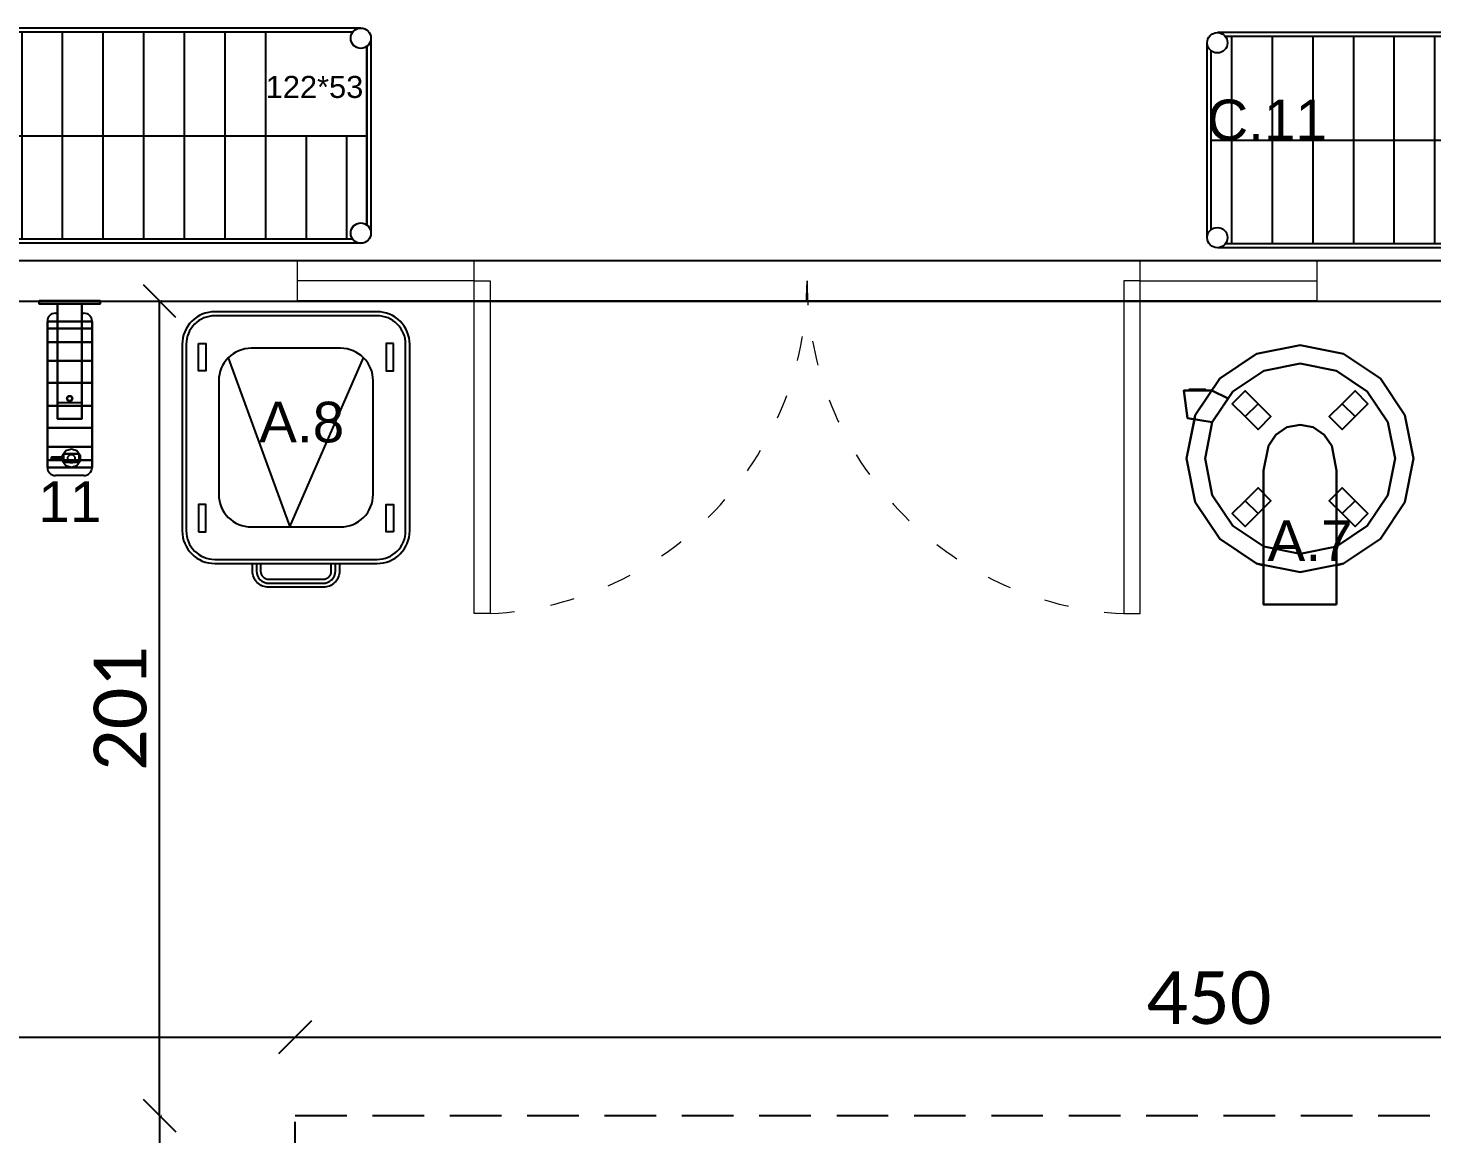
# Model space of a CAD drawing. Header units: millimetres. Extents: x -3516 to 33273, y -7531 to 724.
# Drawn here: x 3129.3 to 3475, y -2098.5 to -1826.1 of the extents above; entities that cross this region are included whole.
import ezdxf

# ---------------------------------------------------------------- set-up
doc = ezdxf.new("R2010")
doc.units = ezdxf.units.MM
for name, pattern in [('ACAD_ISO03W100', [30, 12, -18]), ('ACAD_ISO07W100', [3, 0, -3]), ('DASHED', [19.05, 12.7, -6.35])]:
    doc.linetypes.add(name, pattern=pattern)
for name, color, linetype in [('200-EquipBorder-2d', 9, 'Continuous'), ('200-EquipInternal-2d', 252, 'Continuous'), ('200-EquipRemBorder-3d', 7, 'Continuous'), ('200-EquipSteel-3d', 9, 'Continuous')]:
    doc.layers.add(name, color=color, linetype=linetype)
for name, color, linetype, lineweight in [('GRC- Yazı 1', 3, 'Continuous', 20), ('GRC-Ekipman', 4, 'Continuous', 25), ('KAPI', 37, 'Continuous', 15)]:
    doc.layers.add(name, color=color, linetype=linetype, lineweight=lineweight)
doc.styles.add('ekp-yazı', font='arial.ttf', dxfattribs={"height": 10})
doc.styles.add('VEFA', font='calibri.ttf')
doc.dimstyles.new('VEFA$0', dxfattribs={"dimtxt": 23, "dimasz": 8, "dimexe": 8, "dimexo": 20, "dimgap": 3, "dimtad": 1, "dimdec": 1, "dimdsep": 46, "dimtxsty": 'VEFA', "dimblk": 'OBLIQUE', "dimcen": 2.5, "dimclrd": 256, "dimclre": 256, "dimclrt": 8, "dimadec": 0, "dimazin": 0, "dimtfac": 1, "dimtdec": 1, "dimtix": 1, "dimtmove": 0, "dimatfit": 0, "dimldrblk": 'OBLIQUE', "dimfxl": 1, "dimarcsym": 0})

# ---------------------------------------------------------------- blocks, each defined once
blk = doc.blocks.new('A$C4E4F77D6')
at = {"layer": '200-EquipBorder-2d', "color": 4}
for p, q in [((28.65, 63.9, 7.5), (17.95, 61.77, 7.5)), ((39.34, 61.77, 7.5), (28.65, 63.9, 7.5)), ((17.95, 61.77, 7.5), (8.88, 55.71, 7.5)), ((48.41, 55.71, 7.5), (39.34, 61.77, 7.5)), ((8.88, 55.71, 7.5), (6.93, 52.74, 7.5)), ((54.47, 46.65, 7.5), (48.41, 55.71, 7.5)), ((6.93, 52.74, 7.5), (0, 52.74, 7.5)), ((0, 52.74, 7.5), (0.91, 45.9, 7.5)), ((2.62, 45.63, 7.5), (0.7, 35.95, 7.5)), ((56.6, 35.95, 7.5), (54.47, 46.65, 7.5)), ((0.7, 35.95, 7.5), (2.83, 25.25, 7.5)), ((54.47, 25.25, 7.5), (56.6, 35.95, 7.5)), ((2.83, 25.25, 7.5), (8.88, 16.19, 7.5)), ((48.41, 16.19, 7.5), (54.47, 25.25, 7.5)), ((8.88, 16.19, 7.5), (17.95, 10.13, 7.5)), ((39.34, 10.13, 7.5), (48.41, 16.19, 7.5)), ((19.65, 9.64, 7.5), (19.65, 0, 7.5)), ((37.65, 0, 7.5), (37.65, 9.64, 7.5)), ((19.65, 0, 7.5), (37.65, 0, 7.5))]:
    blk.add_line(p, q, dxfattribs=at)
at = {"layer": '200-EquipBorder-2d'}
for p, q in [((0.91, 45.9, 7.5), (2.62, 45.63, 7.5)), ((17.95, 10.13, 7.5), (19.65, 9.64, 7.5)), ((37.65, 9.64, 7.5), (39.34, 10.13, 7.5))]:
    blk.add_line(p, q, dxfattribs=at)
at = {"layer": '200-EquipInternal-2d', "color": 4}
for p, q in [((28.65, 59.35, 7.5), (19.69, 57.57, 7.5)), ((37.6, 57.57, 7.5), (28.65, 59.35, 7.5)), ((19.69, 57.57, 7.5), (12.1, 52.5, 7.5)), ((45.19, 52.5, 7.5), (37.6, 57.57, 7.5)), ((12.1, 52.5, 7.5), (7.03, 44.9, 7.5)), ((50.27, 44.9, 7.5), (45.19, 52.5, 7.5)), ((7.03, 44.9, 7.5), (5.25, 35.95, 7.5)), ((52.05, 35.95, 7.5), (50.27, 44.9, 7.5)), ((5.25, 35.95, 7.5), (7.03, 27, 7.5)), ((50.27, 27, 7.5), (52.05, 35.95, 7.5)), ((7.03, 27, 7.5), (12.1, 19.4, 7.5)), ((45.19, 19.4, 7.5), (50.27, 27, 7.5)), ((12.1, 19.4, 7.5), (19.69, 14.33, 7.5)), ((37.6, 14.33, 7.5), (45.19, 19.4, 7.5))]:
    blk.add_line(p, q, dxfattribs=at)
at = {"layer": '200-EquipInternal-2d'}
for p, q in [((6.93, 52.74, 7.5), (2.83, 46.65, 7.5)), ((2.83, 46.65, 7.5), (2.62, 45.63, 7.5)), ((22.68, 41.85, 7.5), (20.86, 39.11, 7.5)), ((25.42, 43.67, 7.5), (22.68, 41.85, 7.5)), ((28.65, 44.31, 7.5), (25.42, 43.67, 7.5)), ((31.88, 43.67, 7.5), (28.65, 44.31, 7.5)), ((34.61, 41.85, 7.5), (31.88, 43.67, 7.5)), ((36.44, 39.11, 7.5), (34.61, 41.85, 7.5)), ((20.86, 39.11, 7.5), (19.65, 33.02, 7.5)), ((37.65, 33.02, 7.5), (36.44, 39.11, 7.5)), ((19.65, 33.02, 7.5), (19.65, 9.64, 7.5)), ((37.65, 9.64, 7.5), (37.65, 33.02, 7.5))]:
    blk.add_line(p, q, dxfattribs=at)
at = {"layer": '200-EquipRemBorder-3d', "color": 4}
blk.add_3dface([(5.34, 52.97, 90.53), (5.34, 52.97, 79.22), (1.34, 52.97, 79.22), (1.34, 52.97, 90.53)], dxfattribs=at)
at = {"layer": '200-EquipSteel-3d', "color": 4}
for p, q in [((28.65, 59.35, 110.5), (19.69, 57.57, 110.5)), ((37.6, 57.57, 110.5), (28.65, 59.35, 110.5)), ((19.69, 57.57, 110.5), (12.1, 52.5, 110.5)), ((45.19, 52.5, 110.5), (37.6, 57.57, 110.5)), ((12.1, 52.5, 110.5), (7.03, 44.9, 110.5)), ((50.27, 44.9, 110.5), (45.19, 52.5, 110.5)), ((7.03, 44.9, 110.5), (5.25, 35.95, 110.5)), ((52.05, 35.95, 110.5), (50.27, 44.9, 110.5)), ((5.25, 35.95, 110.5), (7.03, 27, 110.5)), ((50.27, 27, 110.5), (52.05, 35.95, 110.5)), ((7.03, 27, 110.5), (12.1, 19.4, 110.5)), ((45.19, 19.4, 110.5), (50.27, 27, 110.5)), ((12.1, 19.4, 110.5), (19.69, 14.33, 110.5)), ((37.6, 14.33, 110.5), (45.19, 19.4, 110.5))]:
    blk.add_line(p, q, dxfattribs=at)
at = {"layer": '200-EquipSteel-3d', "extrusion": (-1, 1.22465e-16, 0)}
for p, q in [((19.65, 9.64, 107.9), (19.65, 9.64, 110.5)), ((37.65, 9.64, 107.9), (37.65, 9.64, 110.5))]:
    blk.add_line(p, q, dxfattribs=at)
at = {"layer": '200-EquipSteel-3d', "color": 4}
for points, invisible_edges in [([(17.95, 61.77, 110.5), (28.65, 35.95, 110.5), (28.65, 63.9, 110.5)], 3), ([(28.65, 63.9, 110.5), (28.65, 35.95, 110.5), (39.34, 61.77, 110.5)], 3), ([(8.88, 55.71, 110.5), (28.65, 35.95, 110.5), (17.95, 61.77, 110.5)], 3), ([(39.34, 61.77, 110.5), (28.65, 35.95, 110.5), (48.41, 55.71, 110.5)], 3), ([(2.83, 46.65, 110.5), (28.65, 35.95, 110.5), (8.88, 55.71, 110.5)], 3), ([(48.41, 55.71, 110.5), (28.65, 35.95, 110.5), (54.47, 46.65, 110.5)], 3), ([(6.93, 52.74, 100.55), (0, 52.74, 100.55), (0.91, 45.9, 100.55), (7.03, 44.9, 100.55)], 8), ([(6.93, 52.74, 100.55), (0, 52.74, 100.55), (0.91, 45.9, 100.55), (7.03, 44.9, 100.55)], 8), ([(0.7, 35.95, 110.5), (28.65, 35.95, 110.5), (2.83, 46.65, 110.5)], 3), ([(54.47, 46.65, 110.5), (28.65, 35.95, 110.5), (56.6, 35.95, 110.5)], 3), ([(2.83, 25.25, 110.5), (28.65, 35.95, 110.5), (0.7, 35.95, 110.5)], 3), ([(8.88, 16.19, 110.5), (28.65, 35.95, 110.5), (2.83, 25.25, 110.5)], 3), ([(17.95, 10.13, 110.5), (28.65, 35.95, 110.5), (8.88, 16.19, 110.5)], 3), ([(28.65, 8, 110.5), (28.65, 35.95, 110.5), (17.95, 10.13, 110.5)], 3), ([(39.34, 10.13, 110.5), (28.65, 35.95, 110.5), (28.65, 8, 110.5)], 3), ([(48.41, 16.19, 110.5), (28.65, 35.95, 110.5), (39.34, 10.13, 110.5)], 3), ([(54.47, 25.25, 110.5), (28.65, 35.95, 110.5), (48.41, 16.19, 110.5)], 3), ([(56.6, 35.95, 110.5), (28.65, 35.95, 110.5), (54.47, 25.25, 110.5)], 3), ([(19.65, 11.44, 94.1), (19.65, 0, 94.1), (19.65, 0, 107.9), (19.65, 11.44, 107.9)], 4), ([(37.65, 11.44, 94.1), (37.65, 0, 94.1), (37.65, 0, 107.9), (37.65, 11.44, 107.9)], 4), ([(19.65, 9.64, 107.9), (19.65, 0, 107.9), (19.65, 0, 112.5), (19.65, 9.64, 112.5)], 9), ([(37.65, 9.64, 107.9), (37.65, 0, 107.9), (37.65, 0, 112.5), (37.65, 9.64, 112.5)], 9)]:
    blk.add_3dface(points, dxfattribs=dict(at, invisible_edges=invisible_edges))
for points in [[(17.95, 61.77, 107.9), (17.95, 61.77, 110.5), (28.65, 63.9, 110.5), (28.65, 63.9, 107.9)], [(28.65, 63.9, 107.9), (28.65, 63.9, 110.5), (39.34, 61.77, 110.5), (39.34, 61.77, 107.9)], [(8.88, 55.71, 107.9), (8.88, 55.71, 110.5), (17.95, 61.77, 110.5), (17.95, 61.77, 107.9)], [(28.65, 59.35, 22.55), (19.69, 57.57, 22.55), (19.69, 57.57, 107.9), (28.65, 59.35, 107.9)], [(37.6, 57.57, 22.55), (28.65, 59.35, 22.55), (28.65, 59.35, 107.9), (37.6, 57.57, 107.9)], [(39.34, 61.77, 107.9), (39.34, 61.77, 110.5), (48.41, 55.71, 110.5), (48.41, 55.71, 107.9)], [(2.83, 46.65, 107.9), (2.83, 46.65, 110.5), (8.88, 55.71, 110.5), (8.88, 55.71, 107.9)], [(19.69, 57.57, 22.55), (12.1, 52.5, 22.55), (12.1, 52.5, 107.9), (19.69, 57.57, 107.9)], [(45.19, 52.5, 22.55), (37.6, 57.57, 22.55), (37.6, 57.57, 107.9), (45.19, 52.5, 107.9)], [(48.41, 55.71, 107.9), (48.41, 55.71, 110.5), (54.47, 46.65, 110.5), (54.47, 46.65, 107.9)], [(0, 52.74, 25.67), (0, 52.74, 100.55), (6.93, 52.74, 100.55), (6.93, 52.74, 25.67)], [(0, 52.74, 25.67), (0.91, 45.9, 25.67), (0.91, 45.9, 100.55), (0, 52.74, 100.55)], [(6.93, 52.74, 25.67), (6.93, 52.74, 100.55), (10.93, 50.74, 100.55), (10.93, 50.74, 25.67)], [(12.1, 52.5, 22.55), (7.03, 44.9, 22.55), (7.03, 44.9, 107.9), (12.1, 52.5, 107.9)], [(50.27, 44.9, 22.55), (45.19, 52.5, 22.55), (45.19, 52.5, 107.9), (50.27, 44.9, 107.9)], [(0.7, 35.95, 107.9), (0.7, 35.95, 110.5), (2.83, 46.65, 110.5), (2.83, 46.65, 107.9)], [(54.47, 46.65, 107.9), (54.47, 46.65, 110.5), (56.6, 35.95, 110.5), (56.6, 35.95, 107.9)], [(7.03, 44.9, 22.55), (5.25, 35.95, 22.55), (5.25, 35.95, 107.9), (7.03, 44.9, 107.9)], [(52.05, 35.95, 22.55), (50.27, 44.9, 22.55), (50.27, 44.9, 107.9), (52.05, 35.95, 107.9)], [(2.83, 25.25, 107.9), (2.83, 25.25, 110.5), (0.7, 35.95, 110.5), (0.7, 35.95, 107.9)], [(5.25, 35.95, 22.55), (7.03, 27, 22.55), (7.03, 27, 107.9), (5.25, 35.95, 107.9)], [(50.27, 27, 22.55), (52.05, 35.95, 22.55), (52.05, 35.95, 107.9), (50.27, 27, 107.9)], [(56.6, 35.95, 107.9), (56.6, 35.95, 110.5), (54.47, 25.25, 110.5), (54.47, 25.25, 107.9)], [(8.88, 16.19, 107.9), (8.88, 16.19, 110.5), (2.83, 25.25, 110.5), (2.83, 25.25, 107.9)], [(7.03, 27, 22.55), (12.1, 19.4, 22.55), (12.1, 19.4, 107.9), (7.03, 27, 107.9)], [(45.19, 19.4, 22.55), (50.27, 27, 22.55), (50.27, 27, 107.9), (45.19, 19.4, 107.9)], [(54.47, 25.25, 107.9), (54.47, 25.25, 110.5), (48.41, 16.19, 110.5), (48.41, 16.19, 107.9)], [(12.1, 19.4, 22.55), (19.69, 14.33, 22.55), (19.69, 14.33, 107.9), (12.1, 19.4, 107.9)], [(37.6, 14.33, 22.55), (45.19, 19.4, 22.55), (45.19, 19.4, 107.9), (37.6, 14.33, 107.9)], [(17.95, 10.13, 107.9), (17.95, 10.13, 110.5), (8.88, 16.19, 110.5), (8.88, 16.19, 107.9)], [(19.69, 14.33, 22.55), (28.65, 12.55, 22.55), (28.65, 12.55, 107.9), (19.69, 14.33, 107.9)], [(28.65, 12.55, 22.55), (37.6, 14.33, 22.55), (37.6, 14.33, 107.9), (28.65, 12.55, 107.9)], [(48.41, 16.19, 107.9), (48.41, 16.19, 110.5), (39.34, 10.13, 110.5), (39.34, 10.13, 107.9)], [(28.65, 8, 107.9), (28.65, 8, 110.5), (17.95, 10.13, 110.5), (17.95, 10.13, 107.9)], [(39.34, 10.13, 107.9), (39.34, 10.13, 110.5), (28.65, 8, 110.5), (28.65, 8, 107.9)], [(37.65, 0, 94.1), (37.65, 0, 112.5), (19.65, 0, 112.5), (19.65, 0, 94.1)]]:
    blk.add_3dface(points, dxfattribs=at)
at = {"layer": '200-EquipSteel-3d', "invisible_edges": 2}
for points in [[(10.93, 50.74, 100.55), (6.93, 52.74, 100.55), (7.03, 44.9, 100.55)], [(10.93, 50.74, 25.67), (6.93, 52.74, 25.67), (7.03, 44.9, 25.67)], [(19.65, 33.02, 110.5), (19.65, 9.64, 110.5), (19.65, 9.64, 112.5), (19.65, 33.02, 112.5)], [(37.65, 33.02, 110.5), (37.65, 9.64, 110.5), (37.65, 9.64, 112.5), (37.65, 33.02, 112.5)]]:
    blk.add_3dface(points, dxfattribs=at)
at = {"layer": '200-EquipSteel-3d', "color": 252}
for points in [[(11.93, 49.48, 7.5), (15.11, 46.3, 7.5), (18.3, 49.48, 7.5), (15.11, 52.67, 7.5)], [(21.48, 46.3, 22.55), (18.3, 49.48, 7.5), (15.11, 52.67, 7.5), (18.3, 49.48, 22.55)], [(39, 49.48, 22.55), (35.82, 46.3, 22.55), (39, 49.48, 7.5), (42.18, 52.67, 7.5)], [(42.18, 52.67, 7.5), (39, 49.48, 7.5), (42.18, 46.3, 7.5), (45.36, 49.48, 7.5)], [(15.11, 46.3, 22.55), (18.3, 43.12, 22.55), (15.11, 46.3, 7.5), (11.93, 49.48, 7.5)], [(18.3, 43.12, 22.55), (15.11, 46.3, 7.5), (18.3, 49.48, 7.5), (21.48, 46.3, 22.55)], [(35.82, 46.3, 22.55), (39, 49.48, 7.5), (42.18, 46.3, 7.5), (39, 43.12, 22.55)], [(39, 43.12, 22.55), (42.18, 46.3, 7.5), (45.36, 49.48, 7.5), (42.18, 46.3, 22.55)], [(18.3, 28.78, 22.55), (15.11, 25.6, 7.5), (11.93, 22.42, 7.5), (15.11, 25.6, 22.55)], [(21.48, 25.6, 22.55), (18.3, 22.42, 7.5), (15.11, 25.6, 7.5), (18.3, 28.78, 22.55)], [(39, 28.78, 22.55), (42.18, 25.6, 7.5), (39, 22.42, 7.5), (35.82, 25.6, 22.55)], [(42.18, 25.6, 22.55), (39, 28.78, 22.55), (42.18, 25.6, 7.5), (45.36, 22.42, 7.5)], [(15.11, 19.23, 7.5), (18.3, 22.42, 7.5), (15.11, 25.6, 7.5), (11.93, 22.42, 7.5)], [(18.3, 22.42, 22.55), (21.48, 25.6, 22.55), (18.3, 22.42, 7.5), (15.11, 19.23, 7.5)], [(45.36, 22.42, 7.5), (42.18, 25.6, 7.5), (39, 22.42, 7.5), (42.18, 19.23, 7.5)]]:
    blk.add_3dface(points, dxfattribs=at)
at = {"layer": '200-EquipSteel-3d'}
for points in [[(0.91, 45.9, 25.67), (0.91, 45.9, 100.55), (7.03, 44.9, 100.55), (7.03, 44.9, 25.67)], [(22.68, 41.85, 110.5), (20.86, 39.11, 110.5), (20.86, 39.11, 112.5), (22.68, 41.85, 112.5)], [(22.68, 41.85, 110.5), (22.68, 41.85, 112.5), (25.42, 43.67, 112.5), (25.42, 43.67, 110.5)], [(28.64, 44.31, 110.5), (25.42, 43.67, 110.5), (25.42, 43.67, 112.5), (28.64, 44.31, 112.5)], [(28.65, 44.31, 110.5), (31.88, 43.67, 110.5), (31.88, 43.67, 112.5), (28.65, 44.31, 112.5)], [(34.61, 41.85, 110.5), (34.61, 41.85, 112.5), (31.88, 43.67, 112.5), (31.88, 43.67, 110.5)], [(34.61, 41.85, 110.5), (36.44, 39.11, 110.5), (36.44, 39.11, 112.5), (34.61, 41.85, 112.5)], [(20.86, 39.11, 110.5), (19.65, 33.02, 110.5), (19.65, 33.02, 112.5), (20.86, 39.11, 112.5)], [(36.44, 39.11, 110.5), (37.65, 33.02, 110.5), (37.65, 33.02, 112.5), (36.44, 39.11, 112.5)], [(35.82, 25.6, 22.55), (39, 22.42, 7.5), (42.18, 19.23, 7.5), (39, 22.42, 22.55)]]:
    blk.add_3dface(points, dxfattribs=at)
blk = doc.blocks.new('A$Cf11adf9e')
at = {"color": 7, "ltscale": 5}
for p, q in [((119.5, 53), (2.51, 53)), ((117.5, 52), (4.5, 52)), ((119.5, 0), (2.5, 0)), ((117.5, 1), (4.5, 1))]:
    blk.add_line(p, q, dxfattribs=at)
at = {"color": 149, "ltscale": 5}
for p, q in [((6, 52), (6, 1)), ((16, 52), (16, 1)), ((26, 52), (26, 1)), ((36, 52), (36, 1)), ((46, 52), (46, 1)), ((56, 52), (56, 1)), ((66, 52), (66, 1)), ((76, 52), (76, 1)), ((86, 52), (86, 1)), ((96, 52), (96, 1)), ((1, 26.5), (121, 26.5)), ((106, 26.5), (106, 1)), ((116, 26.5), (116, 1))]:
    blk.add_line(p, q, dxfattribs=at)
at = {"color": 7}
for p, q in [((0, 2.5), (0, 50.5)), ((1, 4.5), (1, 48.5)), ((121, 48.5), (121, 4.5)), ((121, 4.5), (121, 48.5)), ((122, 50.5), (122, 2.5))]:
    blk.add_line(p, q, dxfattribs=at)
at = {"color": 7, "ltscale": 5}
for centre in [(2.5, 50.5), (119.5, 50.5), (2.5, 2.5), (119.5, 2.5)]:
    blk.add_circle(centre, 2.5, dxfattribs=at)
at = {"layer": 'GRC- Yazı 1', "color": 242, "true_color": 0xcd2027, "style": 'ekp-yazı'}
blk.add_text('122*53', height=5.425, dxfattribs=at).set_placement((96.08, 35.79))
blk = doc.blocks.new('ASDQ2WE1241245')
at = {"layer": 'KAPI', "color": 3}
for p, q in [((178099.81, 119041.46), (178099.81, 119051.46)), ((178263.81, 119041.46), (178263.81, 119051.46)), ((178099.81, 119046.46), (178056.31, 119046.46)), ((178263.81, 119046.46), (178307.31, 119046.46))]:
    blk.add_line(p, q, dxfattribs=at)
blk.add_lwpolyline([(178056.31, 119051.46), (178307.31, 119051.46), (178307.31, 119041.46), (178056.31, 119041.46)], close=True, dxfattribs=at)
at = {"layer": 'KAPI', "color": 3, "linetype": 'Continuous', "ltscale": 0.5}
for points in [[(178099.81, 119046.46), (178103.81, 119046.46), (178103.81, 118964.46), (178099.81, 118964.46), (178099.81, 119046.46)], [(178263.81, 119046.46), (178259.81, 119046.46), (178259.81, 118964.46), (178263.81, 118964.46), (178263.81, 119046.46)]]:
    blk.add_lwpolyline(points, dxfattribs=at)
at = {"layer": 'KAPI', "color": 3, "linetype": 'ACAD_ISO03W100', "ltscale": 0.5}
for centre, start, end in [((178099.63, 119046.53), 272.9167, 359.9475), ((178263.99, 119046.53), 180.0525, 267.0833)]:
    blk.add_arc(centre, 82.18, start, end, dxfattribs=at)
blk = doc.blocks.new('mutfak hortumu.')
for p, q in [((-3.5, 0), (3.5, 0)), ((-5.5, -37.98), (-5.5, -2)), ((5.5, -2), (5.5, -37.98)), ((-3, -39.98), (-3.5, -39.98)), ((3.5, -39.98), (3, -39.98))]:
    blk.add_line(p, q)
at = {"color": 251}
for p, q in [((-2.62, -3.59, 147.29), (-1.78, -2.43, 147.29)), ((-1.78, -2.43, 147.29), (-0.42, -1.99, 147.29)), ((-0.8, -3.26, 154.49), (-1.34, -3.8, 154.49)), ((-0.04, -3.26, 154.49), (-0.8, -3.26, 154.49)), ((-0.42, -1.99, 147.29), (0.94, -2.43, 147.29)), ((0.5, -3.8, 154.49), (-0.04, -3.26, 154.49)), ((0.94, -2.43, 147.29), (1.78, -3.59, 147.29)), ((-2.62, -5.02, 147.29), (-2.62, -3.59, 147.29)), ((-1.78, -6.18, 147.29), (-2.62, -5.02, 147.29)), ((-0.42, -6.62, 147.29), (-1.78, -6.18, 147.29)), ((-1.34, -3.8, 154.49), (-1.34, -4.57, 154.49)), ((-1.34, -4.57, 154.49), (-0.8, -5.11, 154.49)), ((-0.8, -5.11, 154.49), (-0.04, -5.11, 154.49)), ((0.94, -6.18, 147.29), (-0.42, -6.62, 147.29)), ((-0.04, -5.11, 154.49), (0.5, -4.57, 154.49)), ((0.5, -4.57, 154.49), (0.5, -3.8, 154.49)), ((1.78, -5.02, 147.29), (0.94, -6.18, 147.29)), ((1.78, -3.59, 147.29), (1.78, -5.02, 147.29)), ((-3, -39.98), (-3, -17.88)), ((-3, -17.88), (3, -17.88)), ((3, -17.88), (3, -39.98)), ((-3, -42.3), (-3, -39.98)), ((3, -42.3), (3, -39.98)), ((-7.5, -43), (-7.5, -42.3)), ((-3, -42.3), (-7.5, -42.3)), ((7.5, -43), (-7.5, -43)), ((3, -42.3), (-3, -42.3)), ((-3, -42.3), (-3, -42.3)), ((7.5, -42.3), (3, -42.3)), ((3, -42.3), (3, -42.3)), ((7.5, -43), (7.5, -42.3))]:
    blk.add_line(p, q, dxfattribs=at)
for centre, start, end in [((-3.5, -2), 90, 180), ((3.5, -2), 360, 90), ((-3.5, -37.98), 180, 270), ((3.5, -37.98), 270, 360)]:
    blk.add_arc(centre, 2, start, end)
blk.add_point((0, -43), dxfattribs=at)
for points in [[(5.5, -2, 170.15), (-5.5, -2, 170.15), (-5.5, -2, 175.85), (5.5, -2, 175.85)], [(5.5, -2, 175.85), (-5.5, -2, 175.85), (-5.5, -3.76, 181.27), (5.5, -3.76, 181.27)], [(5.5, -3.76, 164.73), (-5.5, -3.76, 164.73), (-5.5, -2, 170.15), (5.5, -2, 170.15)], [(-5.5, -3.76, 181.27), (-5.5, -7.11, 185.88), (5.5, -7.11, 185.88), (5.5, -3.76, 181.27)], [(5.5, -7.11, 160.12), (-5.5, -7.11, 160.12), (-5.5, -3.76, 164.73), (5.5, -3.76, 164.73)], [(5.5, -7.11, 185.88), (-5.5, -7.11, 185.88), (-5.5, -11.72, 189.23), (5.5, -11.72, 189.23)], [(-5.5, -11.72, 156.77), (-5.5, -7.11, 160.12), (5.5, -7.11, 160.12), (5.5, -11.72, 156.77)], [(5.5, -11.72, 189.23), (-5.5, -11.72, 189.23), (-5.5, -17.14, 190.99), (5.5, -17.14, 190.99)], [(-5.5, -17.14, 155.01), (-5.5, -11.72, 156.77), (5.5, -11.72, 156.77), (5.5, -17.14, 155.01)], [(-5.5, -17.14, 190.99), (-5.5, -22.84, 190.99), (5.5, -22.84, 190.99), (5.5, -17.14, 190.99)], [(-5.5, -22.84, 155.01), (-5.5, -17.14, 155.01), (5.5, -17.14, 155.01), (5.5, -22.84, 155.01)], [(5.5, -22.84, 190.99), (-5.5, -22.84, 190.99), (-5.5, -28.26, 189.23), (5.5, -28.26, 189.23)], [(-5.5, -22.84, 155.01), (5.5, -22.84, 155.01), (5.5, -28.26, 156.77), (-5.5, -28.26, 156.77)], [(-5.5, -32.87, 185.88), (5.5, -32.87, 185.88), (5.5, -28.26, 189.23), (-5.5, -28.26, 189.23)], [(-5.5, -28.26, 156.77), (5.5, -28.26, 156.77), (5.5, -32.87, 160.12), (-5.5, -32.87, 160.12)], [(-5.5, -36.22, 181.27), (5.5, -36.22, 181.27), (5.5, -32.87, 185.88), (-5.5, -32.87, 185.88)], [(-5.5, -32.87, 160.12), (5.5, -32.87, 160.12), (5.5, -36.22, 164.73), (-5.5, -36.22, 164.73)], [(-5.5, -37.98, 175.85), (5.5, -37.98, 175.85), (5.5, -36.22, 181.27), (-5.5, -36.22, 181.27)], [(-5.5, -36.22, 164.73), (5.5, -36.22, 164.73), (5.5, -37.98, 170.15), (-5.5, -37.98, 170.15)], [(-5.5, -37.98, 170.15), (5.5, -37.98, 170.15), (5.5, -37.98, 175.85), (-5.5, -37.98, 175.85)]]:
    blk.add_3dface(points)
at = {"invisible_edges": 6}
for points in [[(-5.5, -2, 175.85), (-5.5, -3.76, 181.27), (-5.5, -19.99, 173), (-5.5, -2, 175.85)], [(-5.5, -2, 170.15), (-5.5, -2, 175.85), (-5.5, -19.99, 173), (-5.5, -2, 170.15)], [(-5.5, -3.76, 164.73), (-5.5, -2, 170.15), (-5.5, -19.99, 173), (-5.5, -3.76, 164.73)], [(5.5, -3.76, 164.73), (5.5, -2, 170.15), (5.5, -19.99, 173), (5.5, -3.76, 164.73)], [(5.5, -2, 170.15), (5.5, -2, 175.85), (5.5, -19.99, 173), (5.5, -2, 170.15)], [(5.5, -2, 175.85), (5.5, -3.76, 181.27), (5.5, -19.99, 173), (5.5, -2, 175.85)], [(-5.5, -3.76, 181.27), (-5.5, -7.11, 185.88), (-5.5, -19.99, 173), (-5.5, -3.76, 181.27)], [(-5.5, -7.11, 160.12), (-5.5, -3.76, 164.73), (-5.5, -19.99, 173), (-5.5, -7.11, 160.12)], [(5.5, -7.11, 160.12), (5.5, -3.76, 164.73), (5.5, -19.99, 173), (5.5, -7.11, 160.12)], [(5.5, -3.76, 181.27), (5.5, -7.11, 185.88), (5.5, -19.99, 173), (5.5, -3.76, 181.27)], [(-5.5, -7.11, 185.88), (-5.5, -11.72, 189.23), (-5.5, -19.99, 173), (-5.5, -7.11, 185.88)], [(-5.5, -11.72, 156.77), (-5.5, -7.11, 160.12), (-5.5, -19.99, 173), (-5.5, -11.72, 156.77)], [(5.5, -11.72, 156.77), (5.5, -7.11, 160.12), (5.5, -19.99, 173), (5.5, -11.72, 156.77)], [(5.5, -7.11, 185.88), (5.5, -11.72, 189.23), (5.5, -19.99, 173), (5.5, -7.11, 185.88)], [(-5.5, -11.72, 189.23), (-5.5, -17.14, 190.99), (-5.5, -19.99, 173), (-5.5, -11.72, 189.23)], [(-5.5, -17.14, 155.01), (-5.5, -11.72, 156.77), (-5.5, -19.99, 173), (-5.5, -17.14, 155.01)], [(5.5, -17.14, 155.01), (5.5, -11.72, 156.77), (5.5, -19.99, 173), (5.5, -17.14, 155.01)], [(5.5, -11.72, 189.23), (5.5, -17.14, 190.99), (5.5, -19.99, 173), (5.5, -11.72, 189.23)], [(-5.5, -17.14, 190.99), (-5.5, -22.84, 190.99), (-5.5, -19.99, 173), (-5.5, -17.14, 190.99)], [(-5.5, -22.84, 155.01), (-5.5, -17.14, 155.01), (-5.5, -19.99, 173), (-5.5, -22.84, 155.01)], [(5.5, -22.84, 155.01), (5.5, -17.14, 155.01), (5.5, -19.99, 173), (5.5, -22.84, 155.01)], [(5.5, -17.14, 190.99), (5.5, -22.84, 190.99), (5.5, -19.99, 173), (5.5, -17.14, 190.99)], [(-5.5, -28.26, 156.77), (-5.5, -22.84, 155.01), (-5.5, -19.99, 173), (-5.5, -28.26, 156.77)], [(-5.5, -32.87, 160.12), (-5.5, -28.26, 156.77), (-5.5, -19.99, 173), (-5.5, -32.87, 160.12)], [(-5.5, -36.22, 164.73), (-5.5, -32.87, 160.12), (-5.5, -19.99, 173), (-5.5, -36.22, 164.73)], [(-5.5, -37.98, 170.15), (-5.5, -36.22, 164.73), (-5.5, -19.99, 173), (-5.5, -37.98, 170.15)], [(-5.5, -37.98, 175.85), (-5.5, -37.98, 170.15), (-5.5, -19.99, 173), (-5.5, -37.98, 175.85)], [(-5.5, -36.22, 181.27), (-5.5, -37.98, 175.85), (-5.5, -19.99, 173), (-5.5, -36.22, 181.27)], [(-5.5, -32.87, 185.88), (-5.5, -36.22, 181.27), (-5.5, -19.99, 173), (-5.5, -32.87, 185.88)], [(-5.5, -28.26, 189.23), (-5.5, -32.87, 185.88), (-5.5, -19.99, 173), (-5.5, -28.26, 189.23)], [(-5.5, -22.84, 190.99), (-5.5, -28.26, 189.23), (-5.5, -19.99, 173), (-5.5, -22.84, 190.99)], [(5.5, -22.84, 190.99), (5.5, -28.26, 189.23), (5.5, -19.99, 173), (5.5, -22.84, 190.99)], [(5.5, -28.26, 189.23), (5.5, -32.87, 185.88), (5.5, -19.99, 173), (5.5, -28.26, 189.23)], [(5.5, -32.87, 185.88), (5.5, -36.22, 181.27), (5.5, -19.99, 173), (5.5, -32.87, 185.88)], [(5.5, -36.22, 181.27), (5.5, -37.98, 175.85), (5.5, -19.99, 173), (5.5, -36.22, 181.27)], [(5.5, -37.98, 175.85), (5.5, -37.98, 170.15), (5.5, -19.99, 173), (5.5, -37.98, 175.85)], [(5.5, -37.98, 170.15), (5.5, -36.22, 164.73), (5.5, -19.99, 173), (5.5, -37.98, 170.15)], [(5.5, -36.22, 164.73), (5.5, -32.87, 160.12), (5.5, -19.99, 173), (5.5, -36.22, 164.73)], [(5.5, -32.87, 160.12), (5.5, -28.26, 156.77), (5.5, -19.99, 173), (5.5, -32.87, 160.12)], [(5.5, -28.26, 156.77), (5.5, -22.84, 155.01), (5.5, -19.99, 173), (5.5, -28.26, 156.77)]]:
    blk.add_3dface(points, dxfattribs=at)
at = {"color": 251}
for points in [[(-2.32, -5.32, 154.49), (-2.32, -5.32, 150.89), (-2.32, -3.29, 150.89), (-2.32, -3.29, 154.49)], [(-2.32, -5.32, 150.89), (-2.32, -5.32, 150.89), (-2.32, -5.32, 150.89), (-2.32, -3.29, 150.89)], [(-2.32, -3.29, 154.49), (-2.32, -3.29, 150.89), (1.48, -3.29, 150.89), (1.48, -3.29, 154.49)], [(-2.32, -3.29, 150.89), (-2.32, -5.32, 150.89), (1.48, -5.32, 150.89), (1.48, -3.29, 150.89)], [(1.48, -3.29, 154.49), (1.48, -3.29, 154.49), (-2.32, -3.29, 154.49)], [(1.48, -3.29, 154.49), (1.48, -5.32, 154.49), (-2.32, -5.32, 154.49), (-2.32, -3.29, 154.49)], [(1.48, -3.29, 154.49), (1.48, -3.29, 150.89), (1.48, -3.29, 154.49)], [(1.48, -3.29, 150.89), (1.48, -5.32, 150.89), (1.48, -5.32, 154.49), (1.48, -3.29, 154.49)], [(1.48, -5.32, 154.49), (1.48, -5.32, 150.89), (-2.32, -5.32, 150.89), (-2.32, -5.32, 154.49)], [(1.48, -5.32, 150.89), (1.48, -5.32, 150.89), (-2.32, -5.32, 150.89)], [(1.98, -4.05, 152.49), (3.98, -4.05, 163.49), (3.98, -4.55, 163.49), (1.98, -4.55, 152.49)], [(2.48, -4.05, 152.49), (1.98, -4.05, 152.49), (3.98, -4.05, 163.49), (4.48, -4.05, 163.49)], [(1.98, -4.55, 152.49), (2.48, -4.55, 152.49), (4.48, -4.55, 163.49), (3.98, -4.55, 163.49)], [(2.48, -4.05, 152.49), (4.48, -4.05, 163.49), (4.48, -4.55, 163.49), (2.48, -4.55, 152.49)], [(4.48, -4.05, 163.49), (3.98, -4.05, 163.49), (3.98, -4.55, 163.49), (4.48, -4.55, 163.49)], [(3, -13.99, 196), (3, -17.99, 193.25), (-3, -17.99, 193.25), (-3, -13.99, 196)], [(-3, -17.99, 193.25), (-3, -13.99, 196), (-3, -42.3, 196), (-3, -40.8, 193.25)], [(3, -42.3, 196), (3, -13.99, 196), (-3, -13.99, 196), (-3, -42.3, 196)], [(-3, -17.99, 152.25), (-3, -13.99, 150), (-3, -42.3, 150), (-3, -40.8, 152.25)], [(3, -42.3, 150), (3, -13.99, 150), (-3, -13.99, 150), (-3, -42.3, 150)], [(3, -17.99, 193.25), (3, -13.99, 196), (3, -42.3, 196), (3, -40.8, 193.25)], [(3, -17.99, 152.25), (3, -13.99, 150), (3, -42.3, 150), (3, -40.8, 152.25)], [(-0.34, -18.41, 191), (-0.68, -18.99, 191), (-0.68, -18.99, 193.25), (-0.34, -18.41, 193.25)], [(-0.34, -18.41, 150.09), (-0.68, -18.99, 150.09), (-0.68, -18.99, 155), (-0.34, -18.41, 155)], [(-0.68, -18.99, 191), (-0.34, -19.58, 191), (-0.34, -19.58, 193.25), (-0.68, -18.99, 193.25)], [(-0.68, -18.99, 150.09), (-0.34, -19.58, 150.09), (-0.34, -19.58, 155), (-0.68, -18.99, 155)], [(-0.34, -18.41, 191), (-0.34, -18.41, 193.25), (0.34, -18.41, 193.25), (0.34, -18.41, 191)], [(-0.34, -18.41, 150.09), (-0.34, -18.41, 155), (0.34, -18.41, 155), (0.34, -18.41, 150.09)], [(-0.34, -19.58, 191), (0.34, -19.58, 191), (0.34, -19.58, 193.25), (-0.34, -19.58, 193.25)], [(-0.34, -19.58, 150.09), (0.34, -19.58, 150.09), (0.34, -19.58, 155), (-0.34, -19.58, 155)], [(0.68, -18.99, 191), (0.34, -18.41, 191), (0.34, -18.41, 193.25), (0.68, -18.99, 193.25)], [(0.68, -18.99, 150.09), (0.34, -18.41, 150.09), (0.34, -18.41, 155), (0.68, -18.99, 155)], [(0.68, -18.99, 191), (0.68, -18.99, 193.25), (0.34, -19.58, 193.25), (0.34, -19.58, 191)], [(0.68, -18.99, 150.09), (0.68, -18.99, 155), (0.34, -19.58, 155), (0.34, -19.58, 150.09)], [(-3, -40.8, 152.25), (-3, -42.3, 150), (-3, -42.3, 196), (-3, -40.8, 193.25)], [(3, -40.8, 152.25), (3, -42.3, 150), (3, -42.3, 196), (3, -40.8, 193.25)], [(7.5, -42.3, 150), (-7.5, -42.3, 150), (-7.5, -42.3, 196), (7.5, -42.3, 196)], [(-7.5, -42.3, 150), (-7.5, -42.3, 196), (-7.5, -43, 196), (-7.5, -43, 150)], [(7.5, -43, 196), (7.5, -42.3, 196), (-7.5, -42.3, 196), (-7.5, -43, 196)], [(7.5, -43, 150), (7.5, -42.3, 150), (-7.5, -42.3, 150), (-7.5, -43, 150)], [(7.5, -43, 150), (-7.5, -43, 150), (-7.5, -43, 196), (7.5, -43, 196)], [(7.5, -42.3, 150), (7.5, -42.3, 196), (7.5, -43, 196), (7.5, -43, 150)]]:
    blk.add_3dface(points, dxfattribs=at)
blk = doc.blocks.new('Rubbermaid.240lt')
at = {"color": 251}
for p, q in [((11.34, 56.53), (26.5, 14.87)), ((26.5, 14.87), (44.66, 56.53))]:
    blk.add_line(p, q, dxfattribs=at)
for points in [[(0, 59.87), (0, 13.87, 0.414214), (8, 5.87), (48, 5.87, 0.414214), (56, 13.87), (56, 59.87, 0.414214), (48, 67.87), (8, 67.87, 0.414214)], [(1, 59.87), (1, 13.87, 0.414214), (8, 6.87), (48, 6.87, 0.414214), (55, 13.87), (55, 59.87, 0.414214), (48, 66.87), (8, 66.87, 0.414214)]]:
    blk.add_lwpolyline(points, format="xyb", close=True)
for points in [[(3.99, 60.06), (5.77, 60.06), (5.77, 53.32), (3.99, 53.32)], [(52.01, 60.06), (50.23, 60.06), (50.23, 53.32), (52.01, 53.32)], [(3.99, 13.69), (5.77, 13.69), (5.77, 20.43), (3.99, 20.43)], [(52.01, 13.69), (50.23, 13.69), (50.23, 20.43), (52.01, 20.43)]]:
    blk.add_lwpolyline(points, close=True, dxfattribs=at)
for points in [[(9, 50.87), (9, 22.87, 0.414214), (17, 14.87), (39, 14.87, 0.414214), (47, 22.87), (47, 50.87, 0.414214), (39, 58.87), (17, 58.87, 0.414214)], [(19.3, 5.87), (19.3, 4, 0.414214), (21.3, 2), (34.7, 2, 0.414214), (36.7, 4), (36.7, 5.87), (38.7, 5.87), (38.7, 4, -0.414214), (34.7, 0), (21.3, 0, -0.414214), (17.3, 4), (17.3, 5.87)]]:
    blk.add_lwpolyline(points, format="xyb", close=True, dxfattribs=at)
blk.add_lwpolyline([(18.3, 5.87), (18.3, 4, 0.414214), (21.3, 1), (34.7, 1, 0.414214), (37.7, 4), (37.7, 5.87)], format="xyb", dxfattribs=at)
blk = doc.blocks.new('_Oblique')
at = {"color": 0, "linetype": 'ByBlock', "lineweight": -2}
blk.add_line((-0.5, -0.5), (0.5, 0.5), dxfattribs=at)
blk = doc.blocks.new('*D191')
at = {"linetype": 'ACAD_ISO07W100', "lineweight": -2, "transparency": 16777216}
for p, q in [((3162.23, -1893.39), (3161.73, -1893.39)), ((3162.23, -2093.97), (3161.73, -2093.97))]:
    blk.add_line(p, q, dxfattribs=at)
at = {"linetype": 'Continuous', "lineweight": -2, "transparency": 16777216}
blk.add_line((3161.73, -2093.97), (3161.73, -1893.39), dxfattribs=at)
at = {"layer": 'Defpoints', "color": 0, "transparency": 16777216}
for p in [(3161.73, -1893.39), (3243.16, -1893.39), (3195.1, -2093.97)]:
    blk.add_point(p, dxfattribs=at)
at = {"lineweight": -2, "transparency": 16777216, "xscale": 8, "yscale": 8, "zscale": 8}
for p, rotation in [((3161.73, -1893.39), 90), ((3161.73, -2093.97), 270)]:
    blk.add_blockref('_Oblique', p, dxfattribs=dict(at, rotation=rotation))
at = {"color": 8, "transparency": 16777216, "insert": (3152.07, -1993.68), "char_height": 13, "attachment_point": 5, "rotation": 90, "style": 'VEFA', "bg_fill": 3, "box_fill_scale": 1.1, "bg_fill_color": 256, "bg_fill_true_color": 13158600, "bg_fill_transparency": 0}
blk.add_mtext('201', dxfattribs=at)
blk = doc.blocks.new('*D192')
at = {"linetype": 'ACAD_ISO07W100', "lineweight": -2, "transparency": 16777216}
for p, q in [((3162.23, -2093.97), (3161.73, -2093.97)), ((3162.23, -2393.97), (3161.73, -2393.97))]:
    blk.add_line(p, q, dxfattribs=at)
at = {"linetype": 'Continuous', "lineweight": -2, "transparency": 16777216}
blk.add_line((3161.73, -2093.97), (3161.73, -2393.97), dxfattribs=at)
at = {"layer": 'Defpoints', "color": 0, "transparency": 16777216}
for p in [(3195.1, -2093.97), (3161.73, -2393.97), (3195.1, -2393.97)]:
    blk.add_point(p, dxfattribs=at)
at = {"lineweight": -2, "transparency": 16777216, "xscale": 8, "yscale": 8, "zscale": 8}
for p, rotation in [((3161.73, -2093.97), 90), ((3161.73, -2393.97), 270)]:
    blk.add_blockref('_Oblique', p, dxfattribs=dict(at, rotation=rotation))
at = {"color": 8, "transparency": 16777216, "insert": (3152.07, -2243.97), "char_height": 13, "attachment_point": 5, "rotation": 90, "style": 'VEFA', "bg_fill": 3, "box_fill_scale": 1.1, "bg_fill_color": 256, "bg_fill_true_color": 13158600, "bg_fill_transparency": 0}
blk.add_mtext('300', dxfattribs=at)
blk = doc.blocks.new('*D194')
at = {"linetype": 'Continuous', "lineweight": -2, "transparency": 16777216}
blk.add_line((2936.53, -2074.63), (3195.1, -2074.63), dxfattribs=at)
at = {"layer": 'Defpoints', "color": 0, "transparency": 16777216}
for p in [(2936.53, -2066.68), (3195.1, -2074.63), (3195.1, -2093.97)]:
    blk.add_point(p, dxfattribs=at)
at = {"lineweight": -2, "transparency": 16777216, "xscale": 8, "yscale": 8, "zscale": 8, "rotation": 180}
blk.add_blockref('_Oblique', (2936.53, -2074.63), dxfattribs=at)
at = {"lineweight": -2, "transparency": 16777216, "xscale": 8, "yscale": 8, "zscale": 8}
blk.add_blockref('_Oblique', (3195.1, -2074.63), dxfattribs=at)
at = {"color": 8, "transparency": 16777216, "insert": (3065.81, -2064.97), "char_height": 13, "attachment_point": 5, "style": 'VEFA', "bg_fill": 3, "box_fill_scale": 1.1, "bg_fill_color": 256, "bg_fill_true_color": 13158600, "bg_fill_transparency": 0}
blk.add_mtext('259', dxfattribs=at)
blk = doc.blocks.new('*D195')
at = {"linetype": 'Continuous', "lineweight": -2, "transparency": 16777216}
blk.add_line((3195.1, -2074.63), (3645.1, -2074.63), dxfattribs=at)
at = {"layer": 'Defpoints', "color": 0, "transparency": 16777216}
for p in [(3645.1, -2074.63), (3195.1, -2093.97), (3645.1, -2093.97)]:
    blk.add_point(p, dxfattribs=at)
at = {"lineweight": -2, "transparency": 16777216, "xscale": 8, "yscale": 8, "zscale": 8, "rotation": 180}
blk.add_blockref('_Oblique', (3195.1, -2074.63), dxfattribs=at)
at = {"lineweight": -2, "transparency": 16777216, "xscale": 8, "yscale": 8, "zscale": 8}
blk.add_blockref('_Oblique', (3645.1, -2074.63), dxfattribs=at)
at = {"color": 8, "transparency": 16777216, "insert": (3420.1, -2064.97), "char_height": 13, "attachment_point": 5, "style": 'VEFA', "bg_fill": 3, "box_fill_scale": 1.1, "bg_fill_color": 256, "bg_fill_true_color": 13158600, "bg_fill_transparency": 0}
blk.add_mtext('450', dxfattribs=at)

msp = doc.modelspace()

# ---------------------------------------------------------------- linework, layer by layer
for p, q in [((2935.108, -1883.392), (3922.785, -1883.392)), ((2935.108, -1893.392), (3922.785, -1893.392))]:
    msp.add_line(p, q)
at = {"color": 1, "linetype": 'DASHED'}
msp.add_lwpolyline([(3195.1, -2093.967), (3645.1, -2093.967), (3645.1, -2393.967), (3195.1, -2393.967), (3195.1, -2093.967)], dxfattribs=at)

# ---------------------------------------------------------------- block references
msp.add_blockref('ASDQ2WE1241245', (-174860.648, -120934.786))
at = {"linetype": 'Continuous'}
msp.add_blockref('A$C4E4F77D6', (3413.908, -1968.112, -22.55), dxfattribs=at)
at = {"layer": 'GRC-Ekipman'}
for name, p in [('A$Cf11adf9e', (3091.781, -1879.116)), ('A$Cf11adf9e', (3419.679, -1880.227)), ('Rubbermaid.240lt', (3167.309, -1963.846, 0))]:
    msp.add_blockref(name, p, dxfattribs=at)
at = {"layer": 'GRC-Ekipman', "rotation": 180}
msp.add_blockref('mutfak hortumu.', (3139.589, -1936.33), dxfattribs=at)

# ---------------------------------------------------------------- texts
at = {"layer": 'GRC- Yazı 1', "color": 6, "style": 'ekp-yazı'}
for s, p in [('C.11', (3419.679, -1853.727)), ('A.8', (3186.231, -1928.143, 0)), ('11', (3131.873, -1947.743)), ('A.7', (3434.533, -1957.371))]:
    msp.add_text(s, height=10, dxfattribs=at).set_placement(p)

# ---------------------------------------------------------------- next in the draw order: dimensions: what is measured, and where the dimension line sits
dim = msp.add_linear_dim(base=(3161.734, -1893.392), p1=(3195.1, -2093.967), p2=(3243.163, -1893.392), angle=90, dimstyle='VEFA$0', override={"dimtxt": 13, "dimexe": 0, "dimdec": 0, "dimtmove": 1, "dimfxl": 0.5, "dimfxlon": 1, "dimtfill": 1, "dimarcsym": 1})
dim.commit()
dim.dimension.update_dxf_attribs({"geometry": '*D191', "text_midpoint": (3152.074, -1993.679)})

# ---------------------------------------------------------------- next in the draw order: dimensions: what is measured, and where the dimension line sits
dim = msp.add_linear_dim(base=(3161.734, -2393.967), p1=(3195.1, -2093.967), p2=(3195.1, -2393.967), angle=90, dimstyle='VEFA$0', override={"dimtxt": 13, "dimexe": 0, "dimdec": 0, "dimtmove": 1, "dimfxl": 0.5, "dimfxlon": 1, "dimtfill": 1, "dimarcsym": 1})
dim.commit()
dim.dimension.update_dxf_attribs({"geometry": '*D192', "text_midpoint": (3152.074, -2243.967)})

# ---------------------------------------------------------------- next in the draw order: dimensions: what is measured, and where the dimension line sits
dim = msp.add_linear_dim(base=(3195.1, -2074.628), p1=(2936.529, -2066.685), p2=(3195.1, -2093.967), dimstyle='VEFA$0', override={"dimtxt": 13, "dimexe": 0, "dimdec": 0, "dimtmove": 1, "dimfxl": 0.5, "dimfxlon": 1, "dimtfill": 1, "dimarcsym": 1})
dim.commit()
dim.dimension.update_dxf_attribs({"geometry": '*D194', "text_midpoint": (3065.815, -2064.968)})

# ---------------------------------------------------------------- next in the draw order: dimensions: what is measured, and where the dimension line sits
dim = msp.add_linear_dim(base=(3645.1, -2074.628), p1=(3195.1, -2093.967), p2=(3645.1, -2093.967), dimstyle='VEFA$0', override={"dimtxt": 13, "dimexe": 0, "dimdec": 0, "dimtmove": 1, "dimfxl": 0.5, "dimfxlon": 1, "dimtfill": 1, "dimarcsym": 1})
dim.commit()
dim.dimension.update_dxf_attribs({"geometry": '*D195', "text_midpoint": (3420.1, -2064.968)})

doc.saveas('drawing.dxf')
